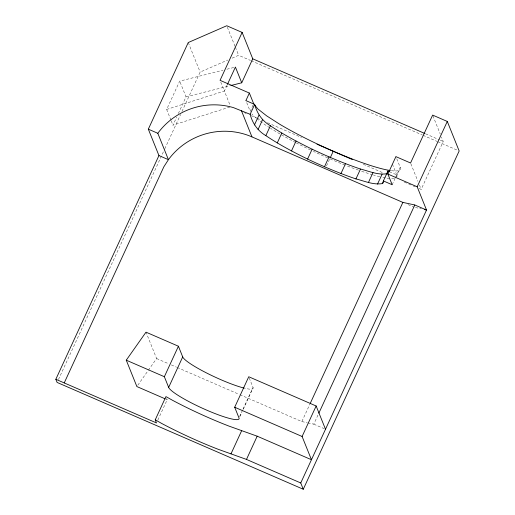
<?xml version="1.0" encoding="UTF-8"?>
<svg xmlns="http://www.w3.org/2000/svg" width="515" height="515" viewBox="0 0 515 515"><rect width="100%" height="100%" fill="white"/><g stroke="black" fill="none" stroke-linecap="round" stroke-linejoin="round"><path stroke-width="0.39" stroke-dasharray="2.58 1.93" d="M170.948 120.175L166.641 109.463L179.69 81.138L223.021 70.195M229.922 106.978L172.963 125.177L176.645 117.188M178.319 113.558L186.018 96.852L179.69 81.138M58.453 379.516L164.465 149.492M164.806 148.758L180.623 114.439M181.969 111.517L200.142 72.081L227.746 60.049M227.044 85.22L224.366 91.026L230.108 105.311M253.039 105.112L250.193 111.291L245.893 100.605M157.835 420.047L167.201 399.724L166.699 398.475M326.523 165.843L329.774 158.794M239.662 416.468L242.674 409.934M243.009 409.206L253.045 387.435L249.324 378.171M239.919 416.448L241.928 412.09M243.267 409.187L252.633 388.864M392.173 184.743L395.095 178.396M395.423 177.694L400.2 167.324L395.906 156.637M396.492 176.484L399.337 170.304M239.919 394.702L301.854 421.579L309.933 404.043M418.972 188.439L421.167 189.391L443.248 141.483L441.477 137.087M307.816 422.873L313.777 424.16L318.154 414.665M137.788 385.259L147.882 370.922M148.346 370.266L156.605 358.537L146.003 332.162M232.104 58.15L238.638 55.298L250.445 60.416M166.641 109.463L224.366 91.026L220.066 80.34M226.89 69.222L235.407 67.072M186.018 96.852L230.121 85.715M301.854 421.579L307.069 422.712M415.425 207.5L421.347 208.852M408.035 204.622L413.944 207.159M425.596 133.823L439.572 139.887M440.306 140.209L443.248 141.483M251.178 60.738L422.287 134.982M423.027 135.303L437.035 141.387M437.776 141.702L457.687 150.341M389.392 171.695L396.717 174.868A80.791 11.761 24.7 0 1 396.544 177.327M243.962 112.502L246.176 113.461M251.346 115.701L256.509 117.948M257.249 118.263L261.672 120.188M267.575 122.75L301.52 137.479M363.287 164.279L383.804 173.182M404.32 182.078L407.983 183.668M408.717 183.99L412.38 185.58M413.107 185.896L415.309 186.848M313.777 424.16L324.038 428.615M156.605 358.537L168.399 363.661M171.347 364.935L176.51 367.176M177.25 367.498L239.185 394.381M165.759 399.093L167.201 399.724M432.928 115.817L440.299 134.151M410.854 163.731L417.929 181.325M419.403 184.994L421.167 189.391M392.424 164.188L396.717 174.868M227.347 27.224L235.072 46.434M235.374 47.174L238.638 55.298M188.252 42.539L200.142 72.081M171.238 120.89L172.963 125.177M394.252 178.37A80.791 11.761 24.7 0 1 390.061 178.467M389.475 178.422A80.791 11.761 24.7 0 1 386.16 177.99M385.426 177.868A80.791 11.761 24.7 0 1 381.448 177.07M379.729 176.671A80.791 11.761 24.7 0 1 373.446 175.01M372.693 174.791A80.791 11.761 24.7 0 1 361.363 171.18M358.446 170.162A80.791 11.761 24.7 0 1 345.732 165.405M345.031 165.122A80.791 11.761 24.7 0 1 330.501 159.109M327.656 157.867A80.791 11.761 24.7 0 1 313.39 151.365M310.597 150.032A80.791 11.761 24.7 0 1 296.35 142.925M295.668 142.565A80.791 11.761 24.7 0 1 280.533 134.299M279.883 133.926A80.791 11.761 24.7 0 1 270.504 128.267M269.834 127.849A80.791 11.761 24.7 0 1 256.959 118.74M256.38 118.257A80.791 11.761 24.7 0 1 251.88 113.905M400.2 167.324A80.791 11.761 24.7 0 1 391.04 170.652M253.045 387.435A38.78 5.646 24.7 0 1 244.889 388.297"/><path stroke-width="0.77" d="M424.862 133.507L252.762 58.832L242.14 32.426L226.748 25.75L188.252 42.539L148.326 129.168L157.809 133.282A68.501 66.989 -21.9 0 1 233.417 107.609L250.136 114.291C252.453 123.317 257.757 130.907 265.849 135.638C279.085 144.599 293.26 152.034 307.59 159.071C323.356 166.519 339.424 173.349 355.955 178.917C364.639 181.074 373.504 185.188 382.619 183.552L383.379 180.926L387.93 171.057L389.392 171.695M387.357 173.027L387.93 171.057M383.379 180.926L392.173 184.743L387.879 174.057L395.906 156.637L410.558 162.998L432.639 115.09L447.29 121.443L459.161 150.985L303.271 489.25L57.107 382.439L55.839 379.278L158.942 155.562L148.326 129.168M55.839 379.278L64.227 382.928L163.854 166.789L168.424 159.676A68.476 66.963 -21.9 0 1 251.951 136.887L402.865 202.395L414.794 204.976L426.529 210.03L300.747 482.967L303.271 489.25M242.14 32.426L220.066 80.34L249.376 93.061L253.67 103.74L257.803 108.89L266.648 115.856L279.594 124.16A80.791 11.761 24.7 0 0 390.351 170.555M227.379 84.492L235.407 67.072L241.728 82.786L230.894 85.522M241.728 82.786L252.762 58.832M249.376 93.061L245.893 100.605L254.687 104.423C256.998 113.448 262.309 121.031 270.401 125.769C283.636 134.724 297.805 142.159 312.142 149.196C327.907 156.644 343.975 163.474 360.506 169.042C369.191 171.199 378.055 175.312 387.171 173.684M250.136 114.291L254.687 104.423M254.436 124.978L258.981 115.103M258.067 129.51L262.618 119.635M265.849 135.638L270.401 125.769M325.499 429.246L316.152 405.994L248.751 376.748L234.698 407.236L238.992 417.923A38.78 5.646 24.7 0 1 206.856 410.204A38.78 5.646 24.7 0 1 168.663 387.402L164.362 376.716L178.415 346.228L146.003 332.162L126.265 360.185L136.874 386.559L165.038 398.784M277.25 142.951L281.795 133.076M168.663 387.402L182.709 356.914L178.415 346.228M64.227 382.928L156.496 422.95L155.24 419.828L165.946 396.602L172.667 400.374A80.791 11.761 24.7 0 0 228.892 426.066L257.191 436.192L311.453 459.734L302.105 436.482L234.698 407.236M291.484 150.94L296.035 141.065M307.59 159.071L312.142 149.196M324.463 166.783L329.014 156.908M330.089 158.105L333.25 151.243M340.962 173.549L345.514 163.68M355.955 178.917L360.506 169.042M230.984 453.876L241.69 430.643M368.425 182.51L372.976 172.641M155.24 419.828L161.961 423.6A80.791 11.761 24.7 0 0 218.186 449.292L246.485 459.419L257.191 436.192M377.521 184.093L382.072 174.225M382.619 183.552L383.269 182.143M310.275 403.316L402.865 202.395M302.105 436.482L316.152 405.994M424.309 209.521L426.529 210.03L417.182 186.778L447.29 121.443M318.83 413.204L414.794 204.976M387.879 174.057L417.182 186.778M317.015 144.2L352.299 159.508M158.942 155.562L168.424 159.676L157.809 133.282M126.265 360.185L164.362 376.716M246.485 459.419L300.747 482.967M241.348 110.48L251.957 136.874M244.219 388.13A38.78 5.646 24.7 0 1 206.734 373.053A38.78 5.646 24.7 0 1 182.709 356.914"/></g></svg>
